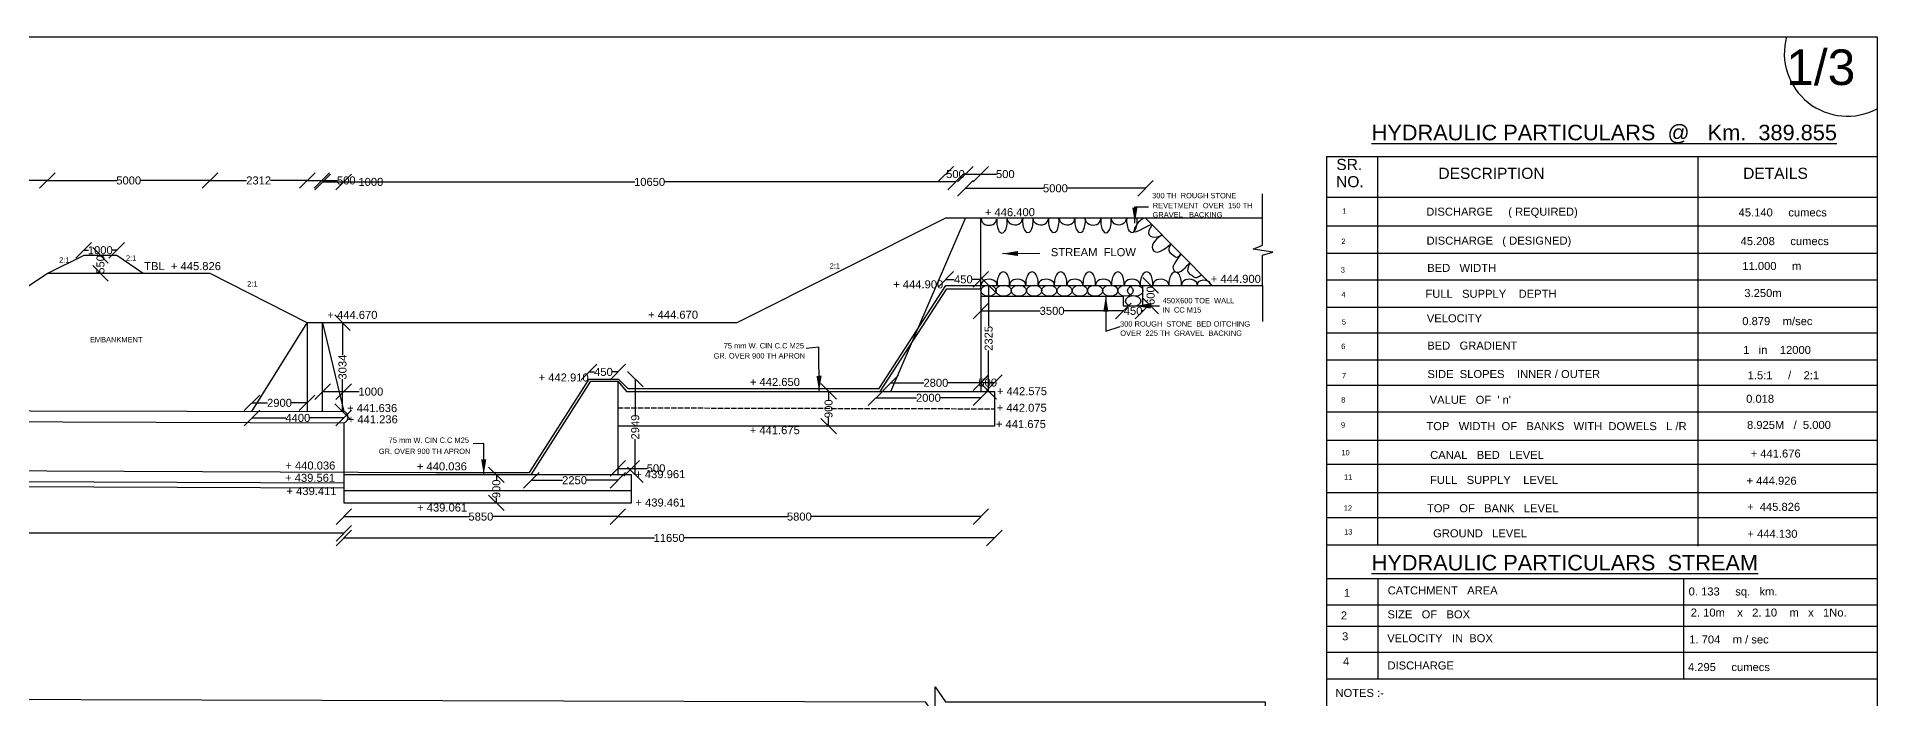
# Model space of a CAD drawing. Header units: millimetres. Extents: x 5174 to 13272, y 5393 to 9780.
# Drawn here: x 9062 to 13202, y 8293 to 9780 of the extents above; entities that cross this region are included whole.
import ezdxf

# ---------------------------------------------------------------- set-up
doc = ezdxf.new("R2010")
doc.units = ezdxf.units.MM
doc.header["$MEASUREMENT"] = 0
doc.linetypes.add('ACAD_ISO02W100', pattern=[15, 12, -3])
for name, color, linetype in [('DIMENSIONS', 7, 'Continuous'), ('DRAWING', 2, 'Continuous'), ('TEXT', 7, 'Continuous')]:
    doc.layers.add(name, color=color, linetype=linetype)
doc.styles.get("Standard").update_dxf_attribs({"font": 'arial.ttf', "height": 18})
doc.dimstyles.get("Standard").update_dxf_attribs({"dimtxt": 12, "dimasz": 35, "dimexe": 0.18, "dimexo": 0.0625, "dimgap": 0.09, "dimtad": 0, "dimdec": 0, "dimzin": 0, "dimdsep": 46, "dimtxsty": 'Standard', "dimblk": 'OBLIQUE', "dimcen": 0.09, "dimse1": 1, "dimse2": 1, "dimadec": 0, "dimazin": 0, "dimtfac": 1, "dimtdec": 0, "dimtofl": 0, "dimtmove": 0, "dimatfit": 3, "dimfxl": 1, "dimtolj": 1, "dimtzin": 0, "dimarcsym": 0})

# ---------------------------------------------------------------- blocks, each defined once
blk = doc.blocks.new('_Oblique')
at = {"color": 0, "linetype": 'ByBlock', "lineweight": -2}
blk.add_line((-0.5, -0.5), (0.5, 0.5), dxfattribs=at)
blk = doc.blocks.new('*D30')
at = {"layer": 'Defpoints', "color": 0}
for p in [(9085.4, 9457.3), (9085.4, 9248.4), (8640, 8948.7)]:
    blk.add_point(p, dxfattribs=at)
at = {"layer": 'DIMENSIONS', "color": 0, "lineweight": -2}
for p, q in [((8640, 9457.3), (8835.6, 9457.3)), ((9085.4, 9457.3), (8889.8, 9457.3))]:
    blk.add_line(p, q, dxfattribs=at)
at = {"layer": 'DIMENSIONS', "color": 0, "lineweight": -2, "xscale": 35, "yscale": 35, "zscale": 35, "rotation": 180}
blk.add_blockref('_Oblique', (8640, 9457.3), dxfattribs=at)
at = {"layer": 'DIMENSIONS', "color": 0, "lineweight": -2, "xscale": 35, "yscale": 35, "zscale": 35}
blk.add_blockref('_Oblique', (9085.4, 9457.3), dxfattribs=at)
at = {"layer": 'DIMENSIONS', "color": 0, "insert": (8862.7, 9457.3), "char_height": 18, "attachment_point": 5}
blk.add_mtext('\\A1;6225', dxfattribs=at)
blk = doc.blocks.new('*D31')
at = {"layer": 'Defpoints', "color": 0}
for p in [(9451.3, 9457.3), (9085.4, 9248.4), (9451.3, 9248.4)]:
    blk.add_point(p, dxfattribs=at)
at = {"layer": 'DIMENSIONS', "color": 0, "lineweight": -2}
for p, q in [((9085.4, 9457.3), (9241.4, 9457.3)), ((9451.3, 9457.3), (9295.3, 9457.3))]:
    blk.add_line(p, q, dxfattribs=at)
at = {"layer": 'DIMENSIONS', "color": 0, "lineweight": -2, "xscale": 35, "yscale": 35, "zscale": 35, "rotation": 180}
blk.add_blockref('_Oblique', (9085.4, 9457.3), dxfattribs=at)
at = {"layer": 'DIMENSIONS', "color": 0, "lineweight": -2, "xscale": 35, "yscale": 35, "zscale": 35}
blk.add_blockref('_Oblique', (9451.3, 9457.3), dxfattribs=at)
at = {"layer": 'DIMENSIONS', "color": 0, "insert": (9268.4, 9457.3), "char_height": 18, "attachment_point": 5}
blk.add_mtext('\\A1;5000', dxfattribs=at)
blk = doc.blocks.new('*D32')
at = {"layer": 'Defpoints', "color": 0}
for p in [(9670.1, 9457.3), (9451.3, 9248.4), (9670.1, 9137.6)]:
    blk.add_point(p, dxfattribs=at)
at = {"layer": 'DIMENSIONS', "color": 0, "lineweight": -2}
for p, q in [((9451.3, 9457.3), (9533.7, 9457.3)), ((9670.1, 9457.3), (9587.7, 9457.3))]:
    blk.add_line(p, q, dxfattribs=at)
at = {"layer": 'DIMENSIONS', "color": 0, "lineweight": -2, "xscale": 35, "yscale": 35, "zscale": 35, "rotation": 180}
blk.add_blockref('_Oblique', (9451.3, 9457.3), dxfattribs=at)
at = {"layer": 'DIMENSIONS', "color": 0, "lineweight": -2, "xscale": 35, "yscale": 35, "zscale": 35}
blk.add_blockref('_Oblique', (9670.1, 9457.3), dxfattribs=at)
at = {"layer": 'DIMENSIONS', "color": 0, "insert": (9560.7, 9457.3), "char_height": 18, "attachment_point": 5}
blk.add_mtext('\\A1;2312', dxfattribs=at)
blk = doc.blocks.new('*D33')
at = {"layer": 'Defpoints', "color": 0}
for p in [(9702.8, 9457.3), (9670.1, 9137.6), (9702.8, 9145.4)]:
    blk.add_point(p, dxfattribs=at)
at = {"layer": 'DIMENSIONS', "color": 0, "lineweight": -2}
for p, q in [((9670.1, 9457.3), (9702.8, 9457.3)), ((9702.8, 9457.3), (9737.8, 9457.3))]:
    blk.add_line(p, q, dxfattribs=at)
at = {"layer": 'DIMENSIONS', "color": 0, "lineweight": -2, "xscale": 35, "yscale": 35, "zscale": 35, "rotation": 180}
blk.add_blockref('_Oblique', (9670.1, 9457.3), dxfattribs=at)
at = {"layer": 'DIMENSIONS', "color": 0, "lineweight": -2, "xscale": 35, "yscale": 35, "zscale": 35}
blk.add_blockref('_Oblique', (9702.8, 9457.3), dxfattribs=at)
at = {"layer": 'DIMENSIONS', "color": 0, "insert": (9757.8, 9457.3), "char_height": 18, "attachment_point": 5}
blk.add_mtext('\\A1;500', dxfattribs=at)
blk = doc.blocks.new('*D34')
at = {"layer": 'Defpoints', "color": 0}
for p in [(9752, 9454.1), (9704.6, 8937.9), (9752, 8937.8)]:
    blk.add_point(p, dxfattribs=at)
at = {"layer": 'DIMENSIONS', "color": 0, "lineweight": -2}
for p, q in [((9704.6, 9454.1), (9752, 9454.1)), ((9752, 9454.1), (9787, 9454.1))]:
    blk.add_line(p, q, dxfattribs=at)
at = {"layer": 'DIMENSIONS', "color": 0, "lineweight": -2, "xscale": 35, "yscale": 35, "zscale": 35, "rotation": 180}
blk.add_blockref('_Oblique', (9704.6, 9454.1), dxfattribs=at)
at = {"layer": 'DIMENSIONS', "color": 0, "lineweight": -2, "xscale": 35, "yscale": 35, "zscale": 35}
blk.add_blockref('_Oblique', (9752, 9454.1), dxfattribs=at)
at = {"layer": 'DIMENSIONS', "color": 0, "insert": (9813.1, 9454.1), "char_height": 18, "attachment_point": 5}
blk.add_mtext('\\A1;1000', dxfattribs=at)
blk = doc.blocks.new('*D35')
at = {"layer": 'Defpoints', "color": 0}
for p in [(9669.7, 8957.3), (9545.6, 8938.2), (9669.7, 8937.9)]:
    blk.add_point(p, dxfattribs=at)
at = {"layer": 'DIMENSIONS', "color": 0, "lineweight": -2}
for p, q in [((9545.6, 8957.3), (9580.5, 8957.3)), ((9669.7, 8957.3), (9634.7, 8957.3))]:
    blk.add_line(p, q, dxfattribs=at)
at = {"layer": 'DIMENSIONS', "color": 0, "lineweight": -2, "xscale": 35, "yscale": 35, "zscale": 35, "rotation": 180}
blk.add_blockref('_Oblique', (9545.6, 8957.3), dxfattribs=at)
at = {"layer": 'DIMENSIONS', "color": 0, "lineweight": -2, "xscale": 35, "yscale": 35, "zscale": 35}
blk.add_blockref('_Oblique', (9669.7, 8957.3), dxfattribs=at)
at = {"layer": 'DIMENSIONS', "color": 0, "insert": (9607.6, 8957.3), "char_height": 18, "attachment_point": 5}
blk.add_mtext('\\A1;2900', dxfattribs=at)
blk = doc.blocks.new('*D36')
at = {"layer": 'Defpoints', "color": 0}
for p in [(9545.6, 8938.2), (9752, 8937.8), (9752, 8923.4)]:
    blk.add_point(p, dxfattribs=at)
at = {"layer": 'DIMENSIONS', "color": 0, "lineweight": -2}
for p, q in [((9545.6, 8923.4), (9621.5, 8923.4)), ((9752, 8923.4), (9676.1, 8923.4))]:
    blk.add_line(p, q, dxfattribs=at)
at = {"layer": 'DIMENSIONS', "color": 0, "lineweight": -2, "xscale": 35, "yscale": 35, "zscale": 35, "rotation": 180}
blk.add_blockref('_Oblique', (9545.6, 8923.4), dxfattribs=at)
at = {"layer": 'DIMENSIONS', "color": 0, "lineweight": -2, "xscale": 35, "yscale": 35, "zscale": 35}
blk.add_blockref('_Oblique', (9752, 8923.4), dxfattribs=at)
at = {"layer": 'DIMENSIONS', "color": 0, "insert": (9648.8, 8923.4), "char_height": 18, "attachment_point": 5}
blk.add_mtext('\\A1;4400', dxfattribs=at)
blk = doc.blocks.new('*D37')
at = {"layer": 'Defpoints', "color": 0}
for p in [(9752, 8982.5), (9704.6, 8937.9), (9752, 8937.8)]:
    blk.add_point(p, dxfattribs=at)
at = {"layer": 'DIMENSIONS', "color": 0, "lineweight": -2}
for p, q in [((9704.6, 8982.5), (9752, 8982.5)), ((9752, 8982.5), (9787, 8982.5))]:
    blk.add_line(p, q, dxfattribs=at)
at = {"layer": 'DIMENSIONS', "color": 0, "lineweight": -2, "xscale": 35, "yscale": 35, "zscale": 35, "rotation": 180}
blk.add_blockref('_Oblique', (9704.6, 8982.5), dxfattribs=at)
at = {"layer": 'DIMENSIONS', "color": 0, "lineweight": -2, "xscale": 35, "yscale": 35, "zscale": 35}
blk.add_blockref('_Oblique', (9752, 8982.5), dxfattribs=at)
at = {"layer": 'DIMENSIONS', "color": 0, "insert": (9813.1, 8982.5), "char_height": 18, "attachment_point": 5}
blk.add_mtext('\\A1;1000', dxfattribs=at)
blk = doc.blocks.new('*D38')
at = {"layer": 'Defpoints', "color": 0}
for p in [(9704.6, 9137.6), (9704.6, 8937.9), (9749.4, 8937.9)]:
    blk.add_point(p, dxfattribs=at)
at = {"layer": 'DIMENSIONS', "color": 0, "lineweight": -2}
for p, q in [((9749.4, 9137.6), (9749.4, 9064.7)), ((9749.4, 8937.9), (9749.4, 9010.8))]:
    blk.add_line(p, q, dxfattribs=at)
at = {"layer": 'DIMENSIONS', "color": 0, "lineweight": -2, "xscale": 35, "yscale": 35, "zscale": 35}
for p, rotation in [((9749.4, 9137.6), 90), ((9749.4, 8937.9), 270)]:
    blk.add_blockref('_Oblique', p, dxfattribs=dict(at, rotation=rotation))
at = {"layer": 'DIMENSIONS', "color": 0, "insert": (9749.4, 9037.7), "char_height": 18, "attachment_point": 5, "rotation": 90}
blk.add_mtext('\\A1;3034', dxfattribs=at)
blk = doc.blocks.new('*D39')
at = {"layer": 'Defpoints', "color": 0}
for p in [(10089.6, 8795.4), (10089.6, 8732.5), (10095.4, 8732.5)]:
    blk.add_point(p, dxfattribs=at)
at = {"layer": 'DIMENSIONS', "color": 0, "lineweight": -2}
for p, q in [((10095.4, 8795.4), (10095.4, 8783.9)), ((10095.4, 8732.5), (10095.4, 8744))]:
    blk.add_line(p, q, dxfattribs=at)
at = {"layer": 'DIMENSIONS', "color": 0, "lineweight": -2, "xscale": 35, "yscale": 35, "zscale": 35}
for p, rotation in [((10095.4, 8795.4), 90), ((10095.4, 8732.5), 270)]:
    blk.add_blockref('_Oblique', p, dxfattribs=dict(at, rotation=rotation))
at = {"layer": 'DIMENSIONS', "color": 0, "insert": (10095.4, 8764), "char_height": 18, "attachment_point": 5, "rotation": 90}
blk.add_mtext('\\A1;900', dxfattribs=at)
blk = doc.blocks.new('*D40')
at = {"layer": 'Defpoints', "color": 0}
for p in [(10173.9, 8795.4), (10368.7, 8795.4), (10368.7, 8783.2)]:
    blk.add_point(p, dxfattribs=at)
at = {"layer": 'DIMENSIONS', "color": 0, "lineweight": -2}
for p, q in [((10173.9, 8783.2), (10244.2, 8783.2)), ((10368.7, 8783.2), (10298.4, 8783.2))]:
    blk.add_line(p, q, dxfattribs=at)
at = {"layer": 'DIMENSIONS', "color": 0, "lineweight": -2, "xscale": 35, "yscale": 35, "zscale": 35, "rotation": 180}
blk.add_blockref('_Oblique', (10173.9, 8783.2), dxfattribs=at)
at = {"layer": 'DIMENSIONS', "color": 0, "lineweight": -2, "xscale": 35, "yscale": 35, "zscale": 35}
blk.add_blockref('_Oblique', (10368.7, 8783.2), dxfattribs=at)
at = {"layer": 'DIMENSIONS', "color": 0, "insert": (10271.3, 8783.2), "char_height": 18, "attachment_point": 5}
blk.add_mtext('\\A1;2250', dxfattribs=at)
blk = doc.blocks.new('*D41')
at = {"layer": 'Defpoints', "color": 0}
for p in [(10368.7, 9026.8), (10303.9, 9010.7), (10368.7, 9010.7)]:
    blk.add_point(p, dxfattribs=at)
at = {"layer": 'DIMENSIONS', "color": 0, "lineweight": -2}
for p, q in [((10303.9, 9026.8), (10316, 9026.8)), ((10368.7, 9026.8), (10356.6, 9026.8))]:
    blk.add_line(p, q, dxfattribs=at)
at = {"layer": 'DIMENSIONS', "color": 0, "lineweight": -2, "xscale": 35, "yscale": 35, "zscale": 35, "rotation": 180}
blk.add_blockref('_Oblique', (10303.9, 9026.8), dxfattribs=at)
at = {"layer": 'DIMENSIONS', "color": 0, "lineweight": -2, "xscale": 35, "yscale": 35, "zscale": 35}
blk.add_blockref('_Oblique', (10368.7, 9026.8), dxfattribs=at)
at = {"layer": 'DIMENSIONS', "color": 0, "insert": (10336.3, 9026.8), "char_height": 18, "attachment_point": 5}
blk.add_mtext('\\A1;450', dxfattribs=at)
blk = doc.blocks.new('*D42')
at = {"layer": 'Defpoints', "color": 0}
for p in [(10372, 9010.7), (10368.7, 8795.4), (10407.9, 8795.4)]:
    blk.add_point(p, dxfattribs=at)
at = {"layer": 'DIMENSIONS', "color": 0, "lineweight": -2}
for p, q in [((10407.9, 9010.7), (10407.9, 8930.2)), ((10407.9, 8795.4), (10407.9, 8875.9))]:
    blk.add_line(p, q, dxfattribs=at)
at = {"layer": 'DIMENSIONS', "color": 0, "lineweight": -2, "xscale": 35, "yscale": 35, "zscale": 35}
for p, rotation in [((10407.9, 9010.7), 90), ((10407.9, 8795.4), 270)]:
    blk.add_blockref('_Oblique', p, dxfattribs=dict(at, rotation=rotation))
at = {"layer": 'DIMENSIONS', "color": 0, "insert": (10407.9, 8903), "char_height": 18, "attachment_point": 5, "rotation": 90}
blk.add_mtext('\\A1;2949', dxfattribs=at)
blk = doc.blocks.new('*D43')
at = {"layer": 'Defpoints', "color": 0}
for p in [(10368.7, 8795.4), (10399.7, 8810), (10399.7, 8795.4)]:
    blk.add_point(p, dxfattribs=at)
at = {"layer": 'DIMENSIONS', "color": 0, "lineweight": -2}
for p, q in [((10368.7, 8810), (10399.7, 8810)), ((10399.7, 8810), (10434.7, 8810))]:
    blk.add_line(p, q, dxfattribs=at)
at = {"layer": 'DIMENSIONS', "color": 0, "lineweight": -2, "xscale": 35, "yscale": 35, "zscale": 35, "rotation": 180}
blk.add_blockref('_Oblique', (10368.7, 8810), dxfattribs=at)
at = {"layer": 'DIMENSIONS', "color": 0, "lineweight": -2, "xscale": 35, "yscale": 35, "zscale": 35}
blk.add_blockref('_Oblique', (10399.7, 8810), dxfattribs=at)
at = {"layer": 'DIMENSIONS', "color": 0, "insert": (10454.6, 8810), "char_height": 18, "attachment_point": 5}
blk.add_mtext('\\A1;500', dxfattribs=at)
blk = doc.blocks.new('*D44')
at = {"layer": 'Defpoints', "color": 0}
for p in [(9752, 9454.1), (11128.2, 9454.1), (11128.2, 9441.7)]:
    blk.add_point(p, dxfattribs=at)
at = {"layer": 'DIMENSIONS', "color": 0, "lineweight": -2}
for p, q in [((9752, 9454.1), (10407, 9454.1)), ((11128.2, 9454.1), (10473.2, 9454.1))]:
    blk.add_line(p, q, dxfattribs=at)
at = {"layer": 'DIMENSIONS', "color": 0, "lineweight": -2, "xscale": 35, "yscale": 35, "zscale": 35, "rotation": 180}
blk.add_blockref('_Oblique', (9752, 9454.1), dxfattribs=at)
at = {"layer": 'DIMENSIONS', "color": 0, "lineweight": -2, "xscale": 35, "yscale": 35, "zscale": 35}
blk.add_blockref('_Oblique', (11128.2, 9454.1), dxfattribs=at)
at = {"layer": 'DIMENSIONS', "color": 0, "insert": (10440.1, 9454.1), "char_height": 18, "attachment_point": 5}
blk.add_mtext('\\A1;10650', dxfattribs=at)
blk = doc.blocks.new('*D45')
at = {"layer": 'Defpoints', "color": 0}
for p in [(11150.4, 9471.6), (11106, 9372.8), (11150.4, 9372.8)]:
    blk.add_point(p, dxfattribs=at)
at = {"layer": 'DIMENSIONS', "color": 0, "lineweight": -2}
for p, q in [((11106, 9471.6), (11108.2, 9471.6)), ((11150.4, 9471.6), (11148.1, 9471.6))]:
    blk.add_line(p, q, dxfattribs=at)
at = {"layer": 'DIMENSIONS', "color": 0, "lineweight": -2, "xscale": 35, "yscale": 35, "zscale": 35, "rotation": 180}
blk.add_blockref('_Oblique', (11106, 9471.6), dxfattribs=at)
at = {"layer": 'DIMENSIONS', "color": 0, "lineweight": -2, "xscale": 35, "yscale": 35, "zscale": 35}
blk.add_blockref('_Oblique', (11150.4, 9471.6), dxfattribs=at)
at = {"layer": 'DIMENSIONS', "color": 0, "insert": (11128.2, 9471.6), "char_height": 18, "attachment_point": 5}
blk.add_mtext('\\A1;500', dxfattribs=at)
blk = doc.blocks.new('*D46')
at = {"layer": 'Defpoints', "color": 0}
for p in [(11185.3, 9471.6), (11150.4, 9372.8), (11185.3, 9372.8)]:
    blk.add_point(p, dxfattribs=at)
at = {"layer": 'DIMENSIONS', "color": 0, "lineweight": -2}
for p, q in [((11150.4, 9471.6), (11185.3, 9471.6)), ((11185.3, 9471.6), (11220.3, 9471.6))]:
    blk.add_line(p, q, dxfattribs=at)
at = {"layer": 'DIMENSIONS', "color": 0, "lineweight": -2, "xscale": 35, "yscale": 35, "zscale": 35, "rotation": 180}
blk.add_blockref('_Oblique', (11150.4, 9471.6), dxfattribs=at)
at = {"layer": 'DIMENSIONS', "color": 0, "lineweight": -2, "xscale": 35, "yscale": 35, "zscale": 35}
blk.add_blockref('_Oblique', (11185.3, 9471.6), dxfattribs=at)
at = {"layer": 'DIMENSIONS', "color": 0, "insert": (11240.3, 9471.6), "char_height": 18, "attachment_point": 5}
blk.add_mtext('\\A1;500', dxfattribs=at)
blk = doc.blocks.new('*D47')
at = {"layer": 'Defpoints', "color": 0}
for p in [(11555.7, 9439.7), (11150.4, 9372.8), (11555.7, 9372.8)]:
    blk.add_point(p, dxfattribs=at)
at = {"layer": 'DIMENSIONS', "color": 0, "lineweight": -2}
for p, q in [((11150.4, 9439.7), (11326.1, 9439.7)), ((11555.7, 9439.7), (11380, 9439.7))]:
    blk.add_line(p, q, dxfattribs=at)
at = {"layer": 'DIMENSIONS', "color": 0, "lineweight": -2, "xscale": 35, "yscale": 35, "zscale": 35, "rotation": 180}
blk.add_blockref('_Oblique', (11150.4, 9439.7), dxfattribs=at)
at = {"layer": 'DIMENSIONS', "color": 0, "lineweight": -2, "xscale": 35, "yscale": 35, "zscale": 35}
blk.add_blockref('_Oblique', (11555.7, 9439.7), dxfattribs=at)
at = {"layer": 'DIMENSIONS', "color": 0, "insert": (11353, 9439.7), "char_height": 18, "attachment_point": 5}
blk.add_mtext('\\A1;5000', dxfattribs=at)
blk = doc.blocks.new('*D48')
at = {"layer": 'Defpoints', "color": 0}
for p in [(11185.3, 9234.9), (11106.5, 9221.5), (11185.3, 9221.5)]:
    blk.add_point(p, dxfattribs=at)
at = {"layer": 'DIMENSIONS', "color": 0, "lineweight": -2}
for p, q in [((11106.5, 9234.9), (11125.6, 9234.9)), ((11185.3, 9234.9), (11166.2, 9234.9))]:
    blk.add_line(p, q, dxfattribs=at)
at = {"layer": 'DIMENSIONS', "color": 0, "lineweight": -2, "xscale": 35, "yscale": 35, "zscale": 35, "rotation": 180}
blk.add_blockref('_Oblique', (11106.5, 9234.9), dxfattribs=at)
at = {"layer": 'DIMENSIONS', "color": 0, "lineweight": -2, "xscale": 35, "yscale": 35, "zscale": 35}
blk.add_blockref('_Oblique', (11185.3, 9234.9), dxfattribs=at)
at = {"layer": 'DIMENSIONS', "color": 0, "insert": (11145.9, 9234.9), "char_height": 18, "attachment_point": 5}
blk.add_mtext('\\A1;450', dxfattribs=at)
blk = doc.blocks.new('*D49')
at = {"layer": 'Defpoints', "color": 0}
for p in [(10842.8, 8983.1), (10842.8, 8905), (10842.8, 8905)]:
    blk.add_point(p, dxfattribs=at)
at = {"layer": 'DIMENSIONS', "color": 0, "lineweight": -2}
for p, q in [((10842.8, 8983.1), (10842.8, 8964)), ((10842.8, 8905), (10842.8, 8924.1))]:
    blk.add_line(p, q, dxfattribs=at)
at = {"layer": 'DIMENSIONS', "color": 0, "lineweight": -2, "xscale": 35, "yscale": 35, "zscale": 35}
for p, rotation in [((10842.8, 8983.1), 90), ((10842.8, 8905), 270)]:
    blk.add_blockref('_Oblique', p, dxfattribs=dict(at, rotation=rotation))
at = {"layer": 'DIMENSIONS', "color": 0, "insert": (10842.8, 8944), "char_height": 18, "attachment_point": 5, "rotation": 90}
blk.add_mtext('\\A1;900', dxfattribs=at)
blk = doc.blocks.new('*D50')
at = {"layer": 'Defpoints', "color": 0}
for p in [(11185.3, 9002.3), (10982.9, 8983.1), (11185.3, 8983.1)]:
    blk.add_point(p, dxfattribs=at)
at = {"layer": 'DIMENSIONS', "color": 0, "lineweight": -2}
for p, q in [((10982.9, 9002.3), (11057, 9002.3)), ((11185.3, 9002.3), (11111.2, 9002.3))]:
    blk.add_line(p, q, dxfattribs=at)
at = {"layer": 'DIMENSIONS', "color": 0, "lineweight": -2, "xscale": 35, "yscale": 35, "zscale": 35, "rotation": 180}
blk.add_blockref('_Oblique', (10982.9, 9002.3), dxfattribs=at)
at = {"layer": 'DIMENSIONS', "color": 0, "lineweight": -2, "xscale": 35, "yscale": 35, "zscale": 35}
blk.add_blockref('_Oblique', (11185.3, 9002.3), dxfattribs=at)
at = {"layer": 'DIMENSIONS', "color": 0, "insert": (11084.1, 9002.3), "char_height": 18, "attachment_point": 5}
blk.add_mtext('\\A1;2800', dxfattribs=at)
blk = doc.blocks.new('*D51')
at = {"layer": 'Defpoints', "color": 0}
for p in [(10949.3, 8989.3), (11185.3, 8983.1), (11185.3, 8968.6)]:
    blk.add_point(p, dxfattribs=at)
at = {"layer": 'DIMENSIONS', "color": 0, "lineweight": -2}
for p, q in [((10949.3, 8968.6), (11040.3, 8968.6)), ((11185.3, 8968.6), (11094.4, 8968.6))]:
    blk.add_line(p, q, dxfattribs=at)
at = {"layer": 'DIMENSIONS', "color": 0, "lineweight": -2, "xscale": 35, "yscale": 35, "zscale": 35, "rotation": 180}
blk.add_blockref('_Oblique', (10949.3, 8968.6), dxfattribs=at)
at = {"layer": 'DIMENSIONS', "color": 0, "lineweight": -2, "xscale": 35, "yscale": 35, "zscale": 35}
blk.add_blockref('_Oblique', (11185.3, 8968.6), dxfattribs=at)
at = {"layer": 'DIMENSIONS', "color": 0, "insert": (11067.3, 8968.6), "char_height": 18, "attachment_point": 5}
blk.add_mtext('\\A1;2000', dxfattribs=at)
blk = doc.blocks.new('*D52')
at = {"layer": 'Defpoints', "color": 0}
for p in [(11196.1, 9221.5), (11202.8, 8983.1), (11202.8, 8983.1)]:
    blk.add_point(p, dxfattribs=at)
at = {"layer": 'DIMENSIONS', "color": 0, "lineweight": -2}
for p, q in [((11202.8, 9221.5), (11202.8, 9129.5)), ((11202.8, 8983.1), (11202.8, 9075.1))]:
    blk.add_line(p, q, dxfattribs=at)
at = {"layer": 'DIMENSIONS', "color": 0, "lineweight": -2, "xscale": 35, "yscale": 35, "zscale": 35}
for p, rotation in [((11202.8, 9221.5), 90), ((11202.8, 8983.1), 270)]:
    blk.add_blockref('_Oblique', p, dxfattribs=dict(at, rotation=rotation))
at = {"layer": 'DIMENSIONS', "color": 0, "insert": (11202.8, 9102.3), "char_height": 18, "attachment_point": 5, "rotation": 90}
blk.add_mtext('\\A1;2325', dxfattribs=at)
blk = doc.blocks.new('*D53')
at = {"layer": 'Defpoints', "color": 0}
for p in [(11215.8, 9002.8), (11185.3, 8983.1), (11215.8, 8983.1)]:
    blk.add_point(p, dxfattribs=at)
at = {"layer": 'DIMENSIONS', "color": 0, "lineweight": -2}
blk.add_line((11185.3, 9002.8), (11215.8, 9002.8), dxfattribs=at)
at = {"layer": 'DIMENSIONS', "color": 0, "lineweight": -2, "xscale": 35, "yscale": 35, "zscale": 35, "rotation": 180}
blk.add_blockref('_Oblique', (11185.3, 9002.8), dxfattribs=at)
at = {"layer": 'DIMENSIONS', "color": 0, "lineweight": -2, "xscale": 35, "yscale": 35, "zscale": 35}
blk.add_blockref('_Oblique', (11215.8, 9002.8), dxfattribs=at)
at = {"layer": 'DIMENSIONS', "color": 0, "insert": (11200.6, 9002.8), "char_height": 18, "attachment_point": 5}
blk.add_mtext('\\A1;500', dxfattribs=at)
blk = doc.blocks.new('*D54')
at = {"layer": 'Defpoints', "color": 0}
for p in [(11185.3, 9161.8), (11505.6, 9175.3), (11505.6, 9164.1)]:
    blk.add_point(p, dxfattribs=at)
at = {"layer": 'DIMENSIONS', "color": 0, "lineweight": -2}
for p, q in [((11185.3, 9164.1), (11318.5, 9164.1)), ((11505.6, 9164.1), (11372.4, 9164.1))]:
    blk.add_line(p, q, dxfattribs=at)
at = {"layer": 'DIMENSIONS', "color": 0, "lineweight": -2, "xscale": 35, "yscale": 35, "zscale": 35, "rotation": 180}
blk.add_blockref('_Oblique', (11185.3, 9164.1), dxfattribs=at)
at = {"layer": 'DIMENSIONS', "color": 0, "lineweight": -2, "xscale": 35, "yscale": 35, "zscale": 35}
blk.add_blockref('_Oblique', (11505.6, 9164.1), dxfattribs=at)
at = {"layer": 'DIMENSIONS', "color": 0, "insert": (11345.5, 9164.1), "char_height": 18, "attachment_point": 5}
blk.add_mtext('\\A1;3500', dxfattribs=at)
blk = doc.blocks.new('*D55')
at = {"layer": 'Defpoints', "color": 0}
for p in [(11505.6, 9175.3), (11549.8, 9175.3), (11549.8, 9164.1)]:
    blk.add_point(p, dxfattribs=at)
at = {"layer": 'DIMENSIONS', "color": 0, "lineweight": -2}
for p, q in [((11505.6, 9164.1), (11507.4, 9164.1)), ((11549.8, 9164.1), (11548, 9164.1))]:
    blk.add_line(p, q, dxfattribs=at)
at = {"layer": 'DIMENSIONS', "color": 0, "lineweight": -2, "xscale": 35, "yscale": 35, "zscale": 35, "rotation": 180}
blk.add_blockref('_Oblique', (11505.6, 9164.1), dxfattribs=at)
at = {"layer": 'DIMENSIONS', "color": 0, "lineweight": -2, "xscale": 35, "yscale": 35, "zscale": 35}
blk.add_blockref('_Oblique', (11549.8, 9164.1), dxfattribs=at)
at = {"layer": 'DIMENSIONS', "color": 0, "insert": (11527.7, 9164.1), "char_height": 18, "attachment_point": 5}
blk.add_mtext('\\A1;450', dxfattribs=at)
blk = doc.blocks.new('*D56')
at = {"layer": 'Defpoints', "color": 0}
for p in [(11549.8, 9221.5), (11549.8, 9175.3), (11567.3, 9175.3)]:
    blk.add_point(p, dxfattribs=at)
at = {"layer": 'DIMENSIONS', "color": 0, "lineweight": -2}
for p, q in [((11567.3, 9221.5), (11567.3, 9218.4)), ((11567.3, 9175.3), (11567.3, 9178.4))]:
    blk.add_line(p, q, dxfattribs=at)
at = {"layer": 'DIMENSIONS', "color": 0, "lineweight": -2, "xscale": 35, "yscale": 35, "zscale": 35}
for p, rotation in [((11567.3, 9221.5), 90), ((11567.3, 9175.3), 270)]:
    blk.add_blockref('_Oblique', p, dxfattribs=dict(at, rotation=rotation))
at = {"layer": 'DIMENSIONS', "color": 0, "insert": (11567.3, 9198.4), "char_height": 18, "attachment_point": 5, "rotation": 90}
blk.add_mtext('\\A1;600', dxfattribs=at)
blk = doc.blocks.new('*D58')
at = {"layer": 'Defpoints', "color": 0}
for p in [(6378.6, 8771.2), (9752.4, 8732.5), (9752.4, 8664.1)]:
    blk.add_point(p, dxfattribs=at)
at = {"layer": 'DIMENSIONS', "color": 0, "lineweight": -2}
for p, q in [((6378.6, 8664.1), (8031.2, 8664.1)), ((9752.4, 8664.1), (8099.9, 8664.1))]:
    blk.add_line(p, q, dxfattribs=at)
at = {"layer": 'DIMENSIONS', "color": 0, "lineweight": -2, "xscale": 35, "yscale": 35, "zscale": 35, "rotation": 180}
blk.add_blockref('_Oblique', (6378.6, 8664.1), dxfattribs=at)
at = {"layer": 'DIMENSIONS', "color": 0, "lineweight": -2, "xscale": 35, "yscale": 35, "zscale": 35}
blk.add_blockref('_Oblique', (9752.4, 8664.1), dxfattribs=at)
at = {"layer": 'DIMENSIONS', "color": 0, "insert": (8065.5, 8664.1), "char_height": 18, "attachment_point": 5}
blk.add_mtext('\\A1;46239', dxfattribs=at)
blk = doc.blocks.new('*D59')
at = {"layer": 'Defpoints', "color": 0}
for p in [(10368.7, 8795.4), (9752.4, 8732.5), (10368.7, 8701.5)]:
    blk.add_point(p, dxfattribs=at)
at = {"layer": 'DIMENSIONS', "color": 0, "lineweight": -2}
for p, q in [((9752.4, 8701.5), (10033.6, 8701.5)), ((10368.7, 8701.5), (10087.5, 8701.5))]:
    blk.add_line(p, q, dxfattribs=at)
at = {"layer": 'DIMENSIONS', "color": 0, "lineweight": -2, "xscale": 35, "yscale": 35, "zscale": 35, "rotation": 180}
blk.add_blockref('_Oblique', (9752.4, 8701.5), dxfattribs=at)
at = {"layer": 'DIMENSIONS', "color": 0, "lineweight": -2, "xscale": 35, "yscale": 35, "zscale": 35}
blk.add_blockref('_Oblique', (10368.7, 8701.5), dxfattribs=at)
at = {"layer": 'DIMENSIONS', "color": 0, "insert": (10060.6, 8701.5), "char_height": 18, "attachment_point": 5}
blk.add_mtext('\\A1;5850', dxfattribs=at)
blk = doc.blocks.new('*D60')
at = {"layer": 'Defpoints', "color": 0}
for p in [(11215.8, 8905), (9752.4, 8732.5), (11215.8, 8653.5)]:
    blk.add_point(p, dxfattribs=at)
at = {"layer": 'DIMENSIONS', "color": 0, "lineweight": -2}
for p, q in [((9752.4, 8653.5), (10451, 8653.5)), ((11215.8, 8653.5), (10517.2, 8653.5))]:
    blk.add_line(p, q, dxfattribs=at)
at = {"layer": 'DIMENSIONS', "color": 0, "lineweight": -2, "xscale": 35, "yscale": 35, "zscale": 35, "rotation": 180}
blk.add_blockref('_Oblique', (9752.4, 8653.5), dxfattribs=at)
at = {"layer": 'DIMENSIONS', "color": 0, "lineweight": -2, "xscale": 35, "yscale": 35, "zscale": 35}
blk.add_blockref('_Oblique', (11215.8, 8653.5), dxfattribs=at)
at = {"layer": 'DIMENSIONS', "color": 0, "insert": (10484.1, 8653.5), "char_height": 18, "attachment_point": 5}
blk.add_mtext('\\A1;11650', dxfattribs=at)
blk = doc.blocks.new('*D61')
at = {"layer": 'Defpoints', "color": 0}
for p in [(11185.3, 8983.1), (10368.7, 8701.5), (11185.3, 8701.5)]:
    blk.add_point(p, dxfattribs=at)
at = {"layer": 'DIMENSIONS', "color": 0, "lineweight": -2}
for p, q in [((10368.7, 8701.5), (10750.1, 8701.5)), ((11185.3, 8701.5), (10804, 8701.5))]:
    blk.add_line(p, q, dxfattribs=at)
at = {"layer": 'DIMENSIONS', "color": 0, "lineweight": -2, "xscale": 35, "yscale": 35, "zscale": 35, "rotation": 180}
blk.add_blockref('_Oblique', (10368.7, 8701.5), dxfattribs=at)
at = {"layer": 'DIMENSIONS', "color": 0, "lineweight": -2, "xscale": 35, "yscale": 35, "zscale": 35}
blk.add_blockref('_Oblique', (11185.3, 8701.5), dxfattribs=at)
at = {"layer": 'DIMENSIONS', "color": 0, "insert": (10777, 8701.5), "char_height": 18, "attachment_point": 5}
blk.add_mtext('\\A1;5800', dxfattribs=at)
blk = doc.blocks.new('*D124')
at = {"layer": 'Defpoints', "color": 0}
for p in [(9167.3, 9288.9), (9241.4, 9300.5), (9241.4, 9288.9)]:
    blk.add_point(p, dxfattribs=at)
at = {"layer": 'DIMENSIONS', "color": 0, "lineweight": -2}
for p, q in [((9167.3, 9300.5), (9178.3, 9300.5)), ((9241.4, 9300.5), (9230.5, 9300.5))]:
    blk.add_line(p, q, dxfattribs=at)
at = {"layer": 'DIMENSIONS', "color": 0, "lineweight": -2, "xscale": 35, "yscale": 35, "zscale": 35, "rotation": 180}
blk.add_blockref('_Oblique', (9167.3, 9300.5), dxfattribs=at)
at = {"layer": 'DIMENSIONS', "color": 0, "lineweight": -2, "xscale": 35, "yscale": 35, "zscale": 35}
blk.add_blockref('_Oblique', (9241.4, 9300.5), dxfattribs=at)
at = {"layer": 'DIMENSIONS', "color": 0, "insert": (9204.4, 9300.5), "char_height": 18, "attachment_point": 5}
blk.add_mtext('\\A1;1000', dxfattribs=at)
blk = doc.blocks.new('*D125')
at = {"layer": 'Defpoints', "color": 0}
for p in [(9204.4, 9288.9), (9204.4, 9248.4), (9204.9, 9248.4)]:
    blk.add_point(p, dxfattribs=at)
at = {"layer": 'DIMENSIONS', "color": 0, "lineweight": -2}
for p, q in [((9204.9, 9288.9), (9204.9, 9288.6)), ((9204.9, 9248.4), (9204.9, 9248.7))]:
    blk.add_line(p, q, dxfattribs=at)
at = {"layer": 'DIMENSIONS', "color": 0, "lineweight": -2, "xscale": 35, "yscale": 35, "zscale": 35}
for p, rotation in [((9204.9, 9288.9), 90), ((9204.9, 9248.4), 270)]:
    blk.add_blockref('_Oblique', p, dxfattribs=dict(at, rotation=rotation))
at = {"layer": 'DIMENSIONS', "color": 0, "insert": (9204.9, 9268.6), "char_height": 18, "attachment_point": 5, "rotation": 90}
blk.add_mtext('\\A1;550', dxfattribs=at)

msp = doc.modelspace()

# ---------------------------------------------------------------- linework, layer by layer
at = {"layer": 'DIMENSIONS', "color": 0}
for points in [[(11962.6, 9511), (11962.6, 8336.8), (13201.6, 8336.8)], [(11962.6, 9511), (13201.6, 9511)], [(12077.8, 9511), (12077.8, 8636.8)], [(12799.2, 8634.8), (12799.2, 9511)], [(11962.6, 9420), (13201.6, 9420)], [(11962.6, 9355.3), (13201.6, 9355.3)], [(11962.6, 9293.9), (13201.6, 9293.9)], [(11962.6, 9233.6), (13201.6, 9233.6)], [(11962.6, 9172.8), (13201.6, 9172.8)], [(11962.6, 9114.6), (13201.6, 9114.6)], [(11962.6, 9054), (13201.6, 9054)], [(11962.6, 8996.8), (13201.6, 8996.8)], [(11962.6, 8937.5), (13201.6, 8937.5)], [(11962.6, 8873.6), (13201.6, 8873.6)], [(11962.6, 8819.6), (13201.6, 8819.6)], [(11962.6, 8756.1), (13201.6, 8756.1)], [(11962.6, 8699.5), (13201.6, 8699.5)], [(11962.6, 8638.1), (13201.6, 8638.1)], [(11962.6, 8562.4), (13201.6, 8562.4)], [(12078, 8562.4), (12078, 8336.8)], [(12765.5, 8562.4), (12765.5, 8336.8)], [(11962.6, 8503.1), (13201.6, 8503.1)], [(11962.6, 8455.5), (13201.6, 8455.5)], [(11962.6, 8397), (13201.6, 8397)], [(11962.6, 8336.8), (11962.6, 5393.5)]]:
    msp.add_lwpolyline(points, dxfattribs=at)
msp.add_arc((13134.4, 9743.7), 141.8, 165.0012, 298.2882, dxfattribs=at)
for centre in [(11202.5, 9209.6), (11236.5, 9209.6), (11270.8, 9209.6), (11305, 9209.6), (11338.9, 9209.6), (11373.4, 9209.6), (11407.9, 9209.6), (11442.2, 9209.6), (11476.4, 9209.6), (11510.5, 9209.6), (11527.9, 9186.2), (11532.7, 9209.6)]:
    msp.add_ellipse(centre, major_axis=(-17.2, 0), ratio=0.71342, dxfattribs=at)
msp.add_spline([(11552, 9372.8), (11536.5, 9359.1), (11530.1, 9342.9), (11570.1, 9358.2), (11562.3, 9338.9), (11575.5, 9329.8), (11593.2, 9334.8), (11571.4, 9312.2), (11578, 9296.6), (11613.5, 9314.3), (11607.8, 9303.6), (11617.9, 9289.2), (11628.9, 9285.8), (11635.4, 9292.2), (11620.8, 9270.9), (11617.6, 9259.7), (11625.7, 9250.9), (11655.5, 9271.8), (11650.4, 9254), (11659.5, 9244.2), (11667.5, 9239.5), (11681.8, 9245.2)], degree=3, dxfattribs=at)
at = {"layer": 'DRAWING', "color": 0}
msp.add_lwpolyline([(13201.6, 5393.5), (5174.1, 5393.5), (5174.1, 9780.4), (13201.6, 9780.4)], close=True, dxfattribs=at)
for points in [[(11819.1, 9221.5), (11819.1, 9289.2), (11842.3, 9296.4), (11797.7, 9302.7), (11819.1, 9312), (11819.1, 9427.2)], [(11819.1, 9372.8), (11106, 9372.8), (10636.6, 9137.6), (9670.1, 9137.6), (9451.3, 9248.4), (9085.4, 9248.4)], [(10958.9, 8983.1), (11108.9, 9213.9), (11185.3, 9213.9), (11185.3, 9372.8)], [(10982.9, 8983.1), (11150.4, 9372.8)], [(11705.3, 9221.5), (11555.7, 9372.8)], [(9300.7, 9248.4), (9241.4, 9288.9), (9167.3, 9288.9), (9085.4, 9248.4), (8746.3, 9021.2), (8640, 8948.7), (7838.1, 8948.7), (7381.5, 9257.3), (7304, 9296), (7230.7, 9296), (7171.2, 9257.2), (6805, 9257.2), (6442.1, 9078.1), (6402.8, 9078.1), (6140.8, 8946.3), (5315.3, 8956)], [(5315.3, 8825.8), (6103.2, 8814), (7858.6, 8809.7), (9959.5, 8800.8), (10170.3, 8800.7), (10303.9, 9010.7), (10370, 9010.7), (10391.2, 8989.3), (10956.7, 8989.3), (11106.5, 9221.5), (11819.1, 9221.5), (11819.1, 9140.3)], [(11185.3, 9197.3), (11505.6, 9197.3), (11505.6, 9175.3), (11549.8, 9175.3), (11549.8, 9221.5)], [(11185.3, 9213.9), (11185.3, 8983.1)], [(9545.6, 8938.2), (9670.1, 9137.6), (9669.7, 8937.9)], [(9704.6, 8937.9), (9704.6, 9137.6), (9752, 8937.8)], [(10173.9, 8795.4), (10308, 9005.9), (10368.7, 9005.9), (10368.7, 8795.4)], [(10368.7, 9005.9), (10388.3, 8983.1), (11215.8, 8983.1), (11215.8, 8905), (10368.7, 8905)], [(6378.6, 8949.8), (8694.5, 8940), (9752, 8937.8)], [(5883.6, 8817.3), (5883.6, 8739), (5916.3, 8739), (5926.1, 8771.2), (6378.6, 8771.2), (6378.6, 8924.7), (9752.4, 8912.7), (9752.4, 8732.5), (10399.7, 8732.5), (10399.7, 8795.4), (9752.4, 8795.4)], [(9752.4, 8776.7), (6378.6, 8790)], [(9752.4, 8765.7), (6378.6, 8779)], [(10399.7, 8759.6), (9752.4, 8759.6)], [(7804.5, 8294.3), (11059.7, 8285.1), (11082.5, 8251.9), (11082.5, 8318.6), (11105.6, 8284.9), (11825.2, 8284.9), (11825.2, 7779.7), (11792.3, 7769.9), (11843.6, 7769.9), (11825.2, 7763.3), (11825.2, 7342.8), (11763.6, 7327.3), (11846.7, 7327.3), (11815.7, 7314.1), (11815.7, 6452.4), (5298.3, 6486.6)]]:
    msp.add_lwpolyline(points, dxfattribs=at)
at = {"layer": 'DRAWING', "color": 0, "linetype": 'ACAD_ISO02W100'}
msp.add_lwpolyline([(10368.7, 8946.3), (11215.8, 8944)], dxfattribs=at)
at = {"layer": 'DRAWING', "color": 0}
msp.add_arc((9749.3, 8925.2), 12.9, 284.319, 77.7316, dxfattribs=at)
for centre, major_axis, ratio, start_param, end_param in [((11203.4, 9370.9), (-17.4, 0.2), 0.823813, 0, 3.141593), ((11232.8, 9365), (0, -25.9), 0.458333, 4.490906, 8.064665), ((11261.6, 9371.9), (-17.4, 0.2), 0.823813, 0, 3.141593), ((11291, 9366), (0, -25.9), 0.458333, 4.490906, 8.064665), ((11319.8, 9371.9), (-17.4, 0.2), 0.823813, 0, 3.141593), ((11349.3, 9366), (0, -25.9), 0.458333, 4.490906, 8.064665), ((11379.1, 9371.9), (-17.4, 0.2), 0.823813, 0, 3.141593), ((11408.5, 9366), (0, -25.9), 0.458333, 4.490906, 8.064665), ((11437.4, 9371.2), (-17.4, 0.2), 0.823813, 0, 3.141593), ((11466.8, 9365.3), (0, -25.9), 0.458333, 4.490906, 8.064665), ((11495.6, 9372.2), (-17.4, 0.2), 0.823813, 0, 3.141593), ((11525.1, 9366.3), (0, -25.9), 0.458333, 4.490906, 8.064665), ((11203.6, 9221.5), (-18.2, -0.3), 0.767163, 3.113627, 6.264449), ((11235.8, 9225.5), (0.1, 26.1), 0.542399, 4.557367, 8.012408), ((11268, 9221.5), (-18.2, -0.3), 0.767163, 3.113627, 6.264449), ((11300.3, 9225.5), (0.1, 26.1), 0.542399, 4.557367, 8.012408), ((11332.5, 9221.5), (-18.2, -0.3), 0.767163, 3.113627, 6.264449), ((11364.7, 9225.5), (0.1, 26.1), 0.542399, 4.557367, 8.012408), ((11396.9, 9221.5), (-18.2, -0.3), 0.767163, 3.113627, 6.264449), ((11429.1, 9225.5), (0.1, 26.1), 0.542399, 4.557367, 8.012408), ((11461.3, 9221.5), (-18.2, -0.3), 0.767163, 3.113627, 6.264449), ((11493.5, 9225.5), (0.1, 26.1), 0.542399, 4.557367, 8.012408), ((11525.8, 9221.5), (-18.2, -0.3), 0.767163, 3.113627, 6.264449), ((11558, 9225.5), (0.1, 26.1), 0.542399, 4.557367, 8.012408), ((11590.2, 9221.5), (-18.2, -0.3), 0.767163, 3.113627, 6.264449), ((11622.4, 9225.5), (0.1, 26.1), 0.542399, 4.557367, 8.012408), ((11654.6, 9221.5), (-18.2, -0.3), 0.767163, 3.113627, 6.264449), ((11686.8, 9225.5), (-14.1, 0), 0.527278, 2.986571, 6.441611)]:
    msp.add_ellipse(centre, major_axis=major_axis, ratio=ratio, start_param=start_param, end_param=end_param, dxfattribs=at)

# ---------------------------------------------------------------- texts
at = {"layer": 'DIMENSIONS', "color": 0}
for s, height, p in [('1/3', 80, (12997, 9672)), ('%%UHYDRAULIC PARTICULARS  @   Km.  389.855', 35, (12064.3, 9547.7)), ('SR.', 25, (11984.9, 9480.9)), ('DESCRIPTION', 25, (12214.6, 9461)), ('DETAILS', 25, (12900.1, 9461)), ('NO.', 25, (11984.4, 9442.2)), ('1', 12, (11998.5, 9382.4)), ('DISCHARGE     ( REQUIRED)', 18, (12187.2, 9378.2)), ('45.140     cumecs', 18, (12889.8, 9376.5)), ('2', 12, (11996.3, 9314.6)), ('DISCHARGE   ( DESIGNED)', 18, (12187.9, 9313.1)), ('45.208     cumecs', 18, (12894.3, 9312)), ('11.000     m', 18, (12898.2, 9256.1)), ('3', 12, (11994.9, 9250.3)), ('BED   WIDTH', 18, (12189.4, 9251.8)), ('4', 12, (11996.3, 9194.6)), ('FULL   SUPPLY    DEPTH', 18, (12185.4, 9193.6)), ('3.250m', 18, (12902.7, 9195.3)), ('VELOCITY', 18, (12188.4, 9138.5)), ('0.879    m/sec', 18, (12898.1, 9132.1)), ('5', 12, (11997.2, 9133.4)), ('6', 12, (11995.8, 9078.4)), ('BED   GRADIENT', 18, (12189.5, 9077.1)), ('1   in    12000', 18, (12900.1, 9067.3)), ('SIDE  SLOPES    INNER / OUTER', 18, (12189.9, 9013.1)), ('1.5:1     /    2:1', 18, (12910.2, 9010.4)), ('7', 12, (11997.6, 9012.4)), ('8', 12, (11995.8, 8958)), ("VALUE   OF  ' n'", 18, (12194.9, 8955.2)), ('0.018', 18, (12906.8, 8957.5)), ('9', 12, (11995.4, 8901.4)), ('TOP   WIDTH  OF   BANKS   WITH  DOWELS   L /R', 18, (12187.6, 8896)), ('8.925M   /  5.000', 18, (12908.7, 8898.7)), ('10', 12, (11996.3, 8839.3)), ('CANAL   BED   LEVEL', 18, (12196, 8831.2)), ('+ 441.676', 18, (12916.9, 8834.4)), ('11', 12, (12002.1, 8784.5)), ('FULL   SUPPLY    LEVEL', 18, (12195.7, 8775.1)), ('+ 444.926', 18, (12907.8, 8773.2)), ('12', 12, (12001.6, 8714.7)), ('TOP   OF   BANK   LEVEL', 18, (12188.8, 8711.4)), ('+  445.826', 18, (12908.7, 8714.5)), ('13', 12, (12002.5, 8661.2)), ('GROUND   LEVEL', 18, (12202.7, 8655)), ('+ 444.130', 18, (12909.7, 8653.9)), ('%%UHYDRAULIC PARTICULARS  STREAM', 35, (12064.3, 8580.5)), ('1', 18, (12002, 8521.2)), ('CATCHMENT   AREA', 18, (12100.5, 8526.6)), ('0. 133     sq.   km.', 18, (12777.4, 8524.2)), ('2', 18, (11995.1, 8470.2)), ('SIZE   OF   BOX', 18, (12100, 8472.8)), ('2. 10m    x   2. 10    m   x   1No.', 18, (12782.1, 8476.8)), ('3', 18, (11997.8, 8423.4)), ('VELOCITY   IN  BOX', 18, (12099.5, 8419.1)), ('1. 704    m / sec', 18, (12778.7, 8416.3)), ('4', 18, (11999.9, 8367)), ('DISCHARGE', 18, (12100, 8357.8)), ('4.295     cumecs', 18, (12775.9, 8354.2)), ('NOTES :-', 18, (11983, 8296.1))]:
    msp.add_text(s, height=height, dxfattribs=at).set_placement(p)
at = {"layer": 'TEXT', "color": 0}
for s, height, p in [('300 TH  ROUGH STONE', 12, (11570.6, 9417.4)), ('REVETMENT  OVER  150 TH', 12, (11571.9, 9395)), ('+ 446.400', 18, (11194.3, 9377.1)), ('GRAVEL   BACKING', 12, (11571.5, 9374.3)), ('2:1', 12, (9111.8, 9272.6)), ('2:1', 12, (9262.3, 9277.1)), ('TBL  + 445.826', 18, (9303.3, 9255.8)), ('STREAM  FLOW', 18, (11342.8, 9287.2)), ('2:1', 12, (10845.2, 9259.3)), ('+ 444.900', 18, (10988.1, 9214.8)), ('+ 444.900', 18, (11702.6, 9227.2)), ('2:1', 12, (9534.9, 9218.9)), ('450X600 TOE  WALL', 12, (11594.3, 9181.2)), ('+ 444.670', 18, (9715.4, 9146.1)), ('+ 444.670', 18, (10436.5, 9146.5)), ('IN  CC M15', 12, (11593.6, 9160.4)), ('300 ROUGH  STONE  BED OITCHING', 12, (11498.4, 9128.8)), ('OVER  225 TH  GRAVEL  BACKING', 12, (11498.8, 9108)), ('EMBANKMENT', 12, (9181.1, 9093.4)), ('GR. OVER 900 TH APRON', 12, (10584, 9057)), ('75 mm W. CIN C.C M25', 12, (10606.9, 9079.7)), ('+ 442.910', 18, (10190.5, 9005.4)), ('+ 442.650', 18, (10665.7, 8995.3)), ('+ 442.575', 18, (11221.5, 8974.6)), ('+ 441.636', 18, (9759.8, 8936.6)), ('+ 442.075', 18, (11221, 8937.3)), ('+ 441.236', 18, (9761.1, 8911.3)), ('+ 441.675', 18, (10665.4, 8886.9)), ('+ 441.675', 18, (11219.1, 8900.6)), ('75 mm W. CIN C.C M25', 12, (9853.1, 8867.4)), ('+ 440.036', 18, (9620.7, 8807.4)), ('GR. OVER 900 TH APRON', 12, (9831.1, 8842.4)), ('+ 440.036', 18, (9916.6, 8805.5)), ('+ 439.561', 18, (9620.2, 8779.8)), ('+ 439.961', 18, (10407.9, 8788)), ('+ 439.411', 18, (9623.4, 8750)), ('+ 439.461', 18, (10408.3, 8724.2)), ('+ 439.061', 18, (9917.2, 8712.9))]:
    msp.add_text(s, height=height, dxfattribs=at).set_placement(p)

# ---------------------------------------------------------------- dimensions: what is measured, and where the dimension line sits
at = {"layer": 'DIMENSIONS', "color": 0}
for base, p1, p2, text, picture, middle in [((11150.4, 9471.6), (11106, 9372.8), (11150.4, 9372.8), '500', '*D45', (11128.2, 9471.6)), ((11185.3, 9471.6), (11150.4, 9372.8), (11185.3, 9372.8), '500', '*D46', (11240.3, 9471.6)), ((9085.4, 9457.3), (8640, 8948.7), (9085.4, 9248.4), '6225', '*D30', (8862.7, 9457.3)), ((9451.3, 9457.3), (9085.4, 9248.4), (9451.3, 9248.4), '5000', '*D31', (9268.4, 9457.3)), ((9670.1, 9457.3), (9451.3, 9248.4), (9670.1, 9137.6), '2312', '*D32', (9560.7, 9457.3)), ((9702.8, 9457.3), (9670.1, 9137.6), (9702.8, 9145.4), '500', '*D33', (9757.8, 9457.3)), ((9752, 9454.1), (9704.6, 8937.9), (9752, 8937.8), '1000', '*D34', (9813.1, 9454.1)), ((11128.2, 9454.1), (9752, 9454.1), (11128.2, 9441.7), '10650', '*D44', (10440.1, 9454.1)), ((11555.7, 9439.7), (11150.4, 9372.8), (11555.7, 9372.8), '5000', '*D47', (11353, 9439.7)), ((9241.4, 9300.5), (9167.3, 9288.9), (9241.4, 9288.9), '1000', '*D124', (9204.4, 9300.5)), ((11185.3, 9234.9), (11106.5, 9221.5), (11185.3, 9221.5), '450', '*D48', (11145.9, 9234.9)), ((11505.6, 9164.1), (11185.3, 9161.8), (11505.6, 9175.3), '3500', '*D54', (11345.5, 9164.1)), ((11549.8, 9164.1), (11505.6, 9175.3), (11549.8, 9175.3), '450', '*D55', (11527.7, 9164.1)), ((10368.7, 9026.8), (10303.9, 9010.7), (10368.7, 9010.7), '450', '*D41', (10336.3, 9026.8)), ((9752, 8982.5), (9704.6, 8937.9), (9752, 8937.8), '1000', '*D37', (9813.1, 8982.5)), ((11185.3, 8968.6), (10949.3, 8989.3), (11185.3, 8983.1), '2000', '*D51', (11067.3, 8968.6)), ((11185.3, 9002.3), (10982.9, 8983.1), (11185.3, 8983.1), '2800', '*D50', (11084.1, 9002.3)), ((9669.7, 8957.3), (9545.6, 8938.2), (9669.7, 8937.9), '2900', '*D35', (9607.6, 8957.3)), ((11185.3, 8701.5), (10368.7, 8701.5), (11185.3, 8983.1), '5800', '*D61', (10777, 8701.5)), ((9752, 8923.4), (9545.6, 8938.2), (9752, 8937.8), '4400', '*D36', (9648.8, 8923.4)), ((11215.8, 8653.5), (9752.4, 8732.5), (11215.8, 8905), '11650', '*D60', (10484.1, 8653.5)), ((10399.7, 8810), (10368.7, 8795.4), (10399.7, 8795.4), '500', '*D43', (10454.6, 8810)), ((10368.7, 8701.5), (9752.4, 8732.5), (10368.7, 8795.4), '5850', '*D59', (10060.6, 8701.5)), ((10368.7, 8783.2), (10173.9, 8795.4), (10368.7, 8795.4), '2250', '*D40', (10271.3, 8783.2)), ((9752.4, 8664.1), (6378.6, 8771.2), (9752.4, 8732.5), '46239', '*D58', (8065.5, 8664.1))]:
    dim = msp.add_linear_dim(base=base, p1=p1, p2=p2, text=text, dimstyle='Standard', dxfattribs=at)
    dim.commit()
    dim.dimension.update_dxf_attribs({"geometry": picture, "text_midpoint": middle})
for base, p1, p2, text, picture, middle in [((9204.9, 9248.4), (9204.4, 9288.9), (9204.4, 9248.4), '550', '*D125', (9204.9, 9268.6)), ((11202.8, 8983.1), (11196.1, 9221.5), (11202.8, 8983.1), '2325', '*D52', (11202.8, 9102.3)), ((11567.3, 9175.3), (11549.8, 9221.5), (11549.8, 9175.3), '600', '*D56', (11567.3, 9198.4)), ((9749.4, 8937.9), (9704.6, 9137.6), (9704.6, 8937.9), '3034', '*D38', (9749.4, 9037.7)), ((10407.9, 8795.4), (10372, 9010.7), (10368.7, 8795.4), '2949', '*D42', (10407.9, 8903)), ((10842.8, 8905), (10842.8, 8983.1), (10842.8, 8905), '900', '*D49', (10842.8, 8944)), ((10095.4, 8732.5), (10089.6, 8795.4), (10089.6, 8732.5), '900', '*D39', (10095.4, 8764))]:
    dim = msp.add_linear_dim(base=base, p1=p1, p2=p2, angle=90, text=text, dimstyle='Standard', dxfattribs=at)
    dim.commit()
    dim.dimension.update_dxf_attribs({"geometry": picture, "text_midpoint": middle})
dim = msp.add_linear_dim(base=(11215.8, 9002.8), p1=(11185.3, 8983.1), p2=(11215.8, 8983.1), text='500', dimstyle='Standard', dxfattribs=at)
dim.commit()
dim.dimension.update_dxf_attribs({"geometry": '*D53', "text_midpoint": (11200.6, 9002.8), "dimtype": 160})

# ---------------------------------------------------------------- leaders
for points in [[(11531.7, 9361.1), (11531.7, 9398.1), (11562.1, 9398.1)], [(11234, 9292.8), (11318, 9293.6)], [(11466.4, 9197.3), (11466.4, 9118.4), (11498.4, 9128.8)], [(11532, 9175.3), (11586.8, 9175.3)], [(10821.5, 8983.1), (10820.9, 9082.4), (10792, 9079.3)], [(10067, 8795.4), (10067, 8866), (10043.4, 8864.9)]]:
    msp.add_leader(points, dimstyle='Standard', override={"dimgap": 0.09, "dimtad": 0}, dxfattribs=at)

doc.saveas('drawing.dxf')
